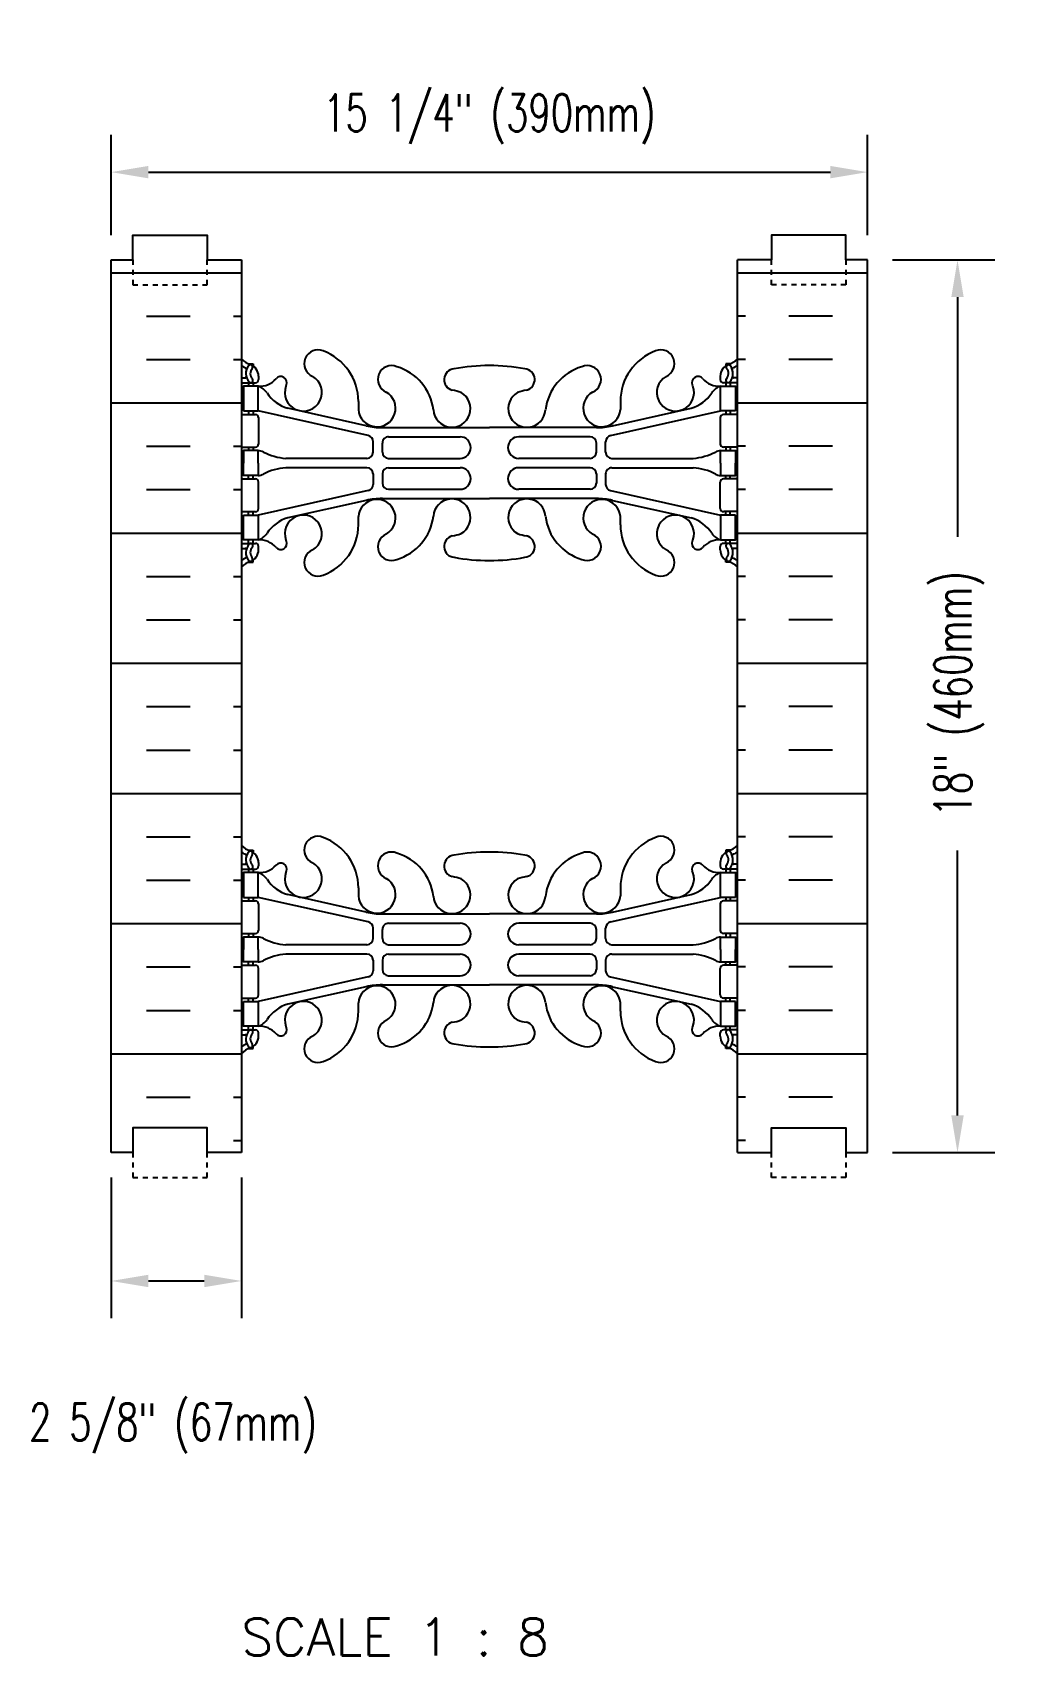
# Model space of a CAD drawing. Header units: inches. Extents: x 271 to 398, y 114 to 215.
# Drawn here: x 270.61 to 290.41, y 133 to 165.73 of the extents above.
import ezdxf

# ---------------------------------------------------------------- set-up
doc = ezdxf.new("R2010")
doc.units = ezdxf.units.IN
doc.header["$MEASUREMENT"] = 0
doc.linetypes.add('DASHED2', pattern=[0.375, 0.25, -0.125])
for name, color, linetype in [('HATCH', 12, 'Continuous'), ('line25', 2, 'Continuous'), ('LINE50', 5, 'Continuous'), ('LINE9', 9, 'Continuous'), ('TEXT', 4, 'Continuous'), ('Web_Edge', 9, 'Continuous')]:
    doc.layers.add(name, color=color, linetype=linetype)
doc.styles.add('DIM', font='romans.shx', dxfattribs={"width": 0.7})
doc.styles.add('ROMANS', font='romans.shx', dxfattribs={"height": 0.75})
doc.dimstyles.new('ext_8', dxfattribs={"dimscale": 8, "dimtxt": 0.09375, "dimasz": 0.09375, "dimexe": 0.09375, "dimexo": 0.0625, "dimgap": 0.0625, "dimtad": 1, "dimdec": 1, "dimzin": 3, "dimdsep": 46, "dimlunit": 4, "dimtxsty": 'DIM', "dimcen": 0.09, "dimdle": 0.09375, "dimclrt": 4, "dimadec": 0, "dimazin": 0, "dimtfac": 1, "dimtdec": 1, "dimtmove": 2, "dimatfit": 3, "dimfxl": 0, "dimfrac": 2, "dimtolj": 1, "dimtzin": 0, "dimarcsym": 0})

# ---------------------------------------------------------------- blocks, each defined once
blk = doc.blocks.new('*D20')
at = {"layer": 'Defpoints', "color": 0}
for p in [(287.447, 161.142), (287.447, 143.142), (289.259, 143.142)]:
    blk.add_point(p, dxfattribs=at)
at = {"layer": 'TEXT', "color": 0, "lineweight": -2}
for p, q in [((287.947, 161.142), (290.009, 161.142)), ((289.259, 160.392), (289.259, 155.555)), ((289.259, 143.892), (289.259, 149.23)), ((287.947, 143.142), (290.009, 143.142))]:
    blk.add_line(p, q, dxfattribs=at)
at = {"layer": 'TEXT', "color": 0}
for points in [[(289.134, 160.392), (289.384, 160.392), (289.259, 161.142)], [(289.134, 143.892), (289.384, 143.892), (289.259, 143.142)]]:
    blk.add_solid(points, dxfattribs=at)
at = {"layer": 'TEXT', "color": 4, "insert": (289.29, 152.392), "char_height": 0.75, "attachment_point": 5, "rotation": 90, "style": 'DIM'}
blk.add_mtext('\\A1;18" (460mm)', dxfattribs=at)
blk = doc.blocks.new('*D21')
at = {"layer": 'Defpoints', "color": 0}
for p in [(272.197, 143.142), (274.822, 143.142), (274.822, 140.553)]:
    blk.add_point(p, dxfattribs=at)
at = {"layer": 'TEXT', "color": 0, "lineweight": -2}
for p, q in [((272.197, 142.642), (272.197, 139.803)), ((274.822, 142.642), (274.822, 139.803)), ((272.947, 140.553), (274.072, 140.553))]:
    blk.add_line(p, q, dxfattribs=at)
at = {"layer": 'TEXT', "color": 0}
for points in [[(272.947, 140.678), (272.947, 140.428), (272.197, 140.553)], [(274.072, 140.678), (274.072, 140.428), (274.822, 140.553)]]:
    blk.add_solid(points, dxfattribs=at)
at = {"layer": 'TEXT', "color": 4, "insert": (273.445, 137.583), "char_height": 0.75, "attachment_point": 5, "style": 'DIM'}
blk.add_mtext('\\A1;2 5/8" (67mm)', dxfattribs=at)
blk = doc.blocks.new('*D22')
at = {"layer": 'Defpoints', "color": 0}
for p in [(287.447, 162.912), (272.197, 161.142), (287.447, 161.142)]:
    blk.add_point(p, dxfattribs=at)
at = {"layer": 'TEXT', "color": 0, "lineweight": -2}
for p, q in [((272.197, 161.642), (272.197, 163.662)), ((287.447, 161.642), (287.447, 163.662)), ((272.947, 162.912), (286.697, 162.912))]:
    blk.add_line(p, q, dxfattribs=at)
at = {"layer": 'TEXT', "color": 0}
for points in [[(272.947, 163.037), (272.947, 162.787), (272.197, 162.912)], [(286.697, 163.037), (286.697, 162.787), (287.447, 162.912)]]:
    blk.add_solid(points, dxfattribs=at)
at = {"layer": 'TEXT', "color": 4, "insert": (279.822, 163.984), "char_height": 0.75, "attachment_point": 5, "style": 'DIM'}
blk.add_mtext('\\A1;15 1/4" (390mm)', dxfattribs=at)
blk = doc.blocks.new('10 web')
at = {"layer": 'Web_Edge'}
for p, q in [((-4.854, 6.903), (-4.764, 6.903)), ((-4.764, 6.903), (-4.764, 6.861)), ((4.854, 6.903), (4.764, 6.903)), ((4.764, 6.903), (4.764, 6.861)), ((-5, 6.624), (-4.922, 6.624)), ((-4.654, 6.654), (-4.654, 6.586)), ((4.654, 6.654), (4.654, 6.586)), ((5, 6.624), (4.922, 6.624)), ((-5, 6.524), (-4.717, 6.524)), ((-4.854, 6.524), (-4.854, 6.454)), ((-4.764, 6.524), (-4.764, 6.454)), ((-4.102, 6.458), (-4.09, 6.479)), ((4.102, 6.458), (4.09, 6.479)), ((5, 6.524), (4.716, 6.524)), ((4.764, 6.524), (4.764, 6.454)), ((4.854, 6.524), (4.854, 6.454)), ((-4.854, 5.954), (-4.854, 5.884)), ((-4.764, 5.954), (-4.764, 5.884)), ((-2.441, 5.457), (-4.659, 5.954)), ((-2.485, 5.655), (-4.066, 6.008)), ((-2.64, 6.147), (-2.641, 5.983)), ((2.441, 5.457), (4.659, 5.954)), ((2.485, 5.655), (4.066, 6.008)), ((2.64, 6.147), (2.641, 5.983)), ((4.764, 5.954), (4.764, 5.884)), ((4.854, 5.954), (4.854, 5.884)), ((-5, 5.884), (-4.717, 5.884)), ((-4.654, 5.821), (-4.654, 5.286)), ((-2.158, 5.619), (0, 5.619)), ((2.158, 5.619), (0, 5.619)), ((4.654, 5.821), (4.654, 5.286)), ((5, 5.884), (4.716, 5.884)), ((-2.344, 5.123), (-2.344, 5.335)), ((-2.156, 5.124), (-2.156, 5.308)), ((-2.031, 5.433), (-0.592, 5.433)), ((2.031, 5.433), (0.592, 5.433)), ((2.156, 5.124), (2.156, 5.308)), ((2.344, 5.123), (2.344, 5.335)), ((-5, 5.224), (-4.717, 5.224)), ((-4.854, 5.224), (-4.854, 5.154)), ((-4.764, 5.224), (-4.764, 5.154)), ((-2.469, 4.998), (-4.106, 4.998)), ((-2.031, 4.999), (-0.592, 4.999)), ((2.031, 4.999), (0.592, 4.999)), ((2.469, 4.998), (4.106, 4.998)), ((5, 5.224), (4.716, 5.224)), ((4.764, 5.224), (4.764, 5.154)), ((4.854, 5.224), (4.854, 5.154)), ((-5, 4.584), (-4.717, 4.584)), ((-4.854, 4.584), (-4.854, 4.654)), ((-4.764, 4.584), (-4.764, 4.654)), ((-2.469, 4.81), (-4.106, 4.81)), ((-2.344, 4.685), (-2.344, 4.472)), ((-2.156, 4.684), (-2.156, 4.5)), ((-2.031, 4.809), (-0.592, 4.809)), ((2.031, 4.809), (0.592, 4.809)), ((2.156, 4.684), (2.156, 4.5)), ((2.344, 4.685), (2.344, 4.472)), ((2.469, 4.81), (4.106, 4.81)), ((5, 4.584), (4.716, 4.584)), ((4.764, 4.584), (4.764, 4.654)), ((4.854, 4.584), (4.854, 4.654)), ((-2.441, 4.35), (-4.659, 3.854)), ((-4.654, 3.986), (-4.654, 4.521)), ((-2.031, 4.375), (-0.592, 4.375)), ((2.031, 4.375), (0.592, 4.375)), ((2.441, 4.35), (4.659, 3.854)), ((4.654, 3.986), (4.654, 4.521)), ((-2.485, 4.152), (-4.066, 3.799)), ((-2.158, 4.188), (0, 4.188)), ((2.158, 4.188), (0, 4.188)), ((2.485, 4.152), (4.066, 3.799)), ((-5, 3.924), (-4.717, 3.924)), ((-4.854, 3.854), (-4.854, 3.924)), ((-4.764, 3.854), (-4.764, 3.924)), ((-2.64, 3.66), (-2.641, 3.825)), ((2.64, 3.66), (2.641, 3.825)), ((5, 3.924), (4.716, 3.924)), ((4.764, 3.854), (4.764, 3.924)), ((4.854, 3.854), (4.854, 3.924)), ((-5, 3.284), (-4.717, 3.284)), ((-4.854, 3.284), (-4.854, 3.354)), ((-4.764, 3.284), (-4.764, 3.354)), ((-4.102, 3.35), (-4.09, 3.328)), ((4.102, 3.35), (4.09, 3.328)), ((5, 3.284), (4.716, 3.284)), ((4.764, 3.284), (4.764, 3.354)), ((4.854, 3.284), (4.854, 3.354)), ((-5, 3.184), (-4.922, 3.184)), ((-4.764, 2.905), (-4.764, 2.947)), ((-4.654, 3.154), (-4.654, 3.221)), ((4.654, 3.154), (4.654, 3.221)), ((4.764, 2.905), (4.764, 2.947)), ((5, 3.184), (4.922, 3.184)), ((-4.854, 2.905), (-4.764, 2.905)), ((4.854, 2.905), (4.764, 2.905)), ((-4.854, -2.905), (-4.764, -2.905)), ((-4.764, -2.905), (-4.764, -2.947)), ((4.854, -2.905), (4.764, -2.905)), ((4.764, -2.905), (4.764, -2.947)), ((-5, -3.184), (-4.922, -3.184)), ((-4.654, -3.154), (-4.654, -3.221)), ((4.654, -3.154), (4.654, -3.221)), ((5, -3.184), (4.922, -3.184)), ((-5, -3.284), (-4.717, -3.284)), ((-4.854, -3.284), (-4.854, -3.354)), ((-4.764, -3.284), (-4.764, -3.354)), ((-4.102, -3.35), (-4.09, -3.328)), ((4.102, -3.35), (4.09, -3.328)), ((5, -3.284), (4.716, -3.284)), ((4.764, -3.284), (4.764, -3.354)), ((4.854, -3.284), (4.854, -3.354)), ((-5, -3.924), (-4.717, -3.924)), ((-4.854, -3.854), (-4.854, -3.924)), ((-4.764, -3.854), (-4.764, -3.924)), ((-2.441, -4.35), (-4.659, -3.854)), ((-2.485, -4.152), (-4.066, -3.799)), ((-2.64, -3.66), (-2.641, -3.825)), ((2.441, -4.35), (4.659, -3.854)), ((2.485, -4.152), (4.066, -3.799)), ((2.64, -3.66), (2.641, -3.825)), ((5, -3.924), (4.716, -3.924)), ((4.764, -3.854), (4.764, -3.924)), ((4.854, -3.854), (4.854, -3.924)), ((-4.654, -3.986), (-4.654, -4.521)), ((-2.158, -4.188), (0, -4.188)), ((2.158, -4.188), (0, -4.188)), ((4.654, -3.986), (4.654, -4.521)), ((-2.344, -4.685), (-2.344, -4.472)), ((-2.156, -4.684), (-2.156, -4.5)), ((-2.031, -4.375), (-0.592, -4.375)), ((2.031, -4.375), (0.592, -4.375)), ((2.156, -4.684), (2.156, -4.5)), ((2.344, -4.685), (2.344, -4.472)), ((-5, -4.584), (-4.717, -4.584)), ((-4.854, -4.584), (-4.854, -4.654)), ((-4.764, -4.584), (-4.764, -4.654)), ((-2.469, -4.81), (-4.106, -4.81)), ((-2.031, -4.809), (-0.592, -4.809)), ((2.031, -4.809), (0.592, -4.809)), ((2.469, -4.81), (4.106, -4.81)), ((5, -4.584), (4.716, -4.584)), ((4.764, -4.584), (4.764, -4.654)), ((4.854, -4.584), (4.854, -4.654)), ((-5, -5.224), (-4.717, -5.224)), ((-4.854, -5.224), (-4.854, -5.154)), ((-4.764, -5.224), (-4.764, -5.154)), ((-2.469, -4.998), (-4.106, -4.998)), ((-2.344, -5.123), (-2.344, -5.335)), ((-2.156, -5.124), (-2.156, -5.308)), ((-2.031, -4.999), (-0.592, -4.999)), ((2.031, -4.999), (0.592, -4.999)), ((2.156, -5.124), (2.156, -5.308)), ((2.344, -5.123), (2.344, -5.335)), ((2.469, -4.998), (4.106, -4.998)), ((5, -5.224), (4.716, -5.224)), ((4.764, -5.224), (4.764, -5.154)), ((4.854, -5.224), (4.854, -5.154)), ((-2.441, -5.457), (-4.659, -5.954)), ((-4.654, -5.821), (-4.654, -5.286)), ((-2.031, -5.433), (-0.592, -5.433)), ((2.031, -5.433), (0.592, -5.433)), ((2.441, -5.457), (4.659, -5.954)), ((4.654, -5.821), (4.654, -5.286)), ((-5, -5.884), (-4.717, -5.884)), ((-4.854, -5.954), (-4.854, -5.884)), ((-4.764, -5.954), (-4.764, -5.884)), ((-2.485, -5.655), (-4.066, -6.008)), ((-2.158, -5.619), (0, -5.619)), ((2.158, -5.619), (0, -5.619)), ((2.485, -5.655), (4.066, -6.008)), ((5, -5.884), (4.716, -5.884)), ((4.764, -5.954), (4.764, -5.884)), ((4.854, -5.954), (4.854, -5.884)), ((-2.64, -6.147), (-2.641, -5.983)), ((2.64, -6.147), (2.641, -5.983)), ((-5, -6.524), (-4.717, -6.524)), ((-4.854, -6.524), (-4.854, -6.454)), ((-4.764, -6.524), (-4.764, -6.454)), ((-4.102, -6.458), (-4.09, -6.479)), ((4.102, -6.458), (4.09, -6.479)), ((5, -6.524), (4.716, -6.524)), ((4.764, -6.524), (4.764, -6.454)), ((4.854, -6.524), (4.854, -6.454)), ((-5, -6.624), (-4.922, -6.624)), ((-4.764, -6.903), (-4.764, -6.861)), ((-4.654, -6.654), (-4.654, -6.586)), ((4.654, -6.654), (4.654, -6.586)), ((4.764, -6.903), (4.764, -6.861)), ((5, -6.624), (4.922, -6.624)), ((-4.854, -6.903), (-4.764, -6.903)), ((4.854, -6.903), (4.764, -6.903))]:
    blk.add_line(p, q, dxfattribs=at)
for points in [[(-4.959, 5.954), (-4.659, 5.954), (-4.659, 6.454), (-4.959, 6.454)], [(4.959, 5.954), (4.659, 5.954), (4.659, 6.454), (4.959, 6.454)], [(-4.959, 3.854), (-4.659, 3.854), (-4.659, 3.354), (-4.959, 3.354)], [(4.959, 3.854), (4.659, 3.854), (4.659, 3.354), (4.959, 3.354)], [(-4.959, -3.854), (-4.659, -3.854), (-4.659, -3.354), (-4.959, -3.354)], [(4.959, -3.854), (4.659, -3.854), (4.659, -3.354), (4.959, -3.354)], [(-4.959, -5.954), (-4.659, -5.954), (-4.659, -6.454), (-4.959, -6.454)], [(4.959, -5.954), (4.659, -5.954), (4.659, -6.454), (4.959, -6.454)]]:
    blk.add_lwpolyline(points, close=True, dxfattribs=at)
for points in [[(-4.659, 4.904), (-4.659, 5.154), (-4.959, 5.154), (-4.959, 4.904)], [(4.659, 4.904), (4.659, 5.154), (4.959, 5.154), (4.959, 4.904)], [(-4.659, 4.904), (-4.659, 4.654), (-4.959, 4.654), (-4.959, 4.904)], [(4.659, 4.904), (4.659, 4.654), (4.959, 4.654), (4.959, 4.904)], [(-4.659, -4.904), (-4.659, -4.654), (-4.959, -4.654), (-4.959, -4.904)], [(-4.659, -4.904), (-4.659, -5.154), (-4.959, -5.154), (-4.959, -4.904)], [(4.659, -4.904), (4.659, -4.654), (4.959, -4.654), (4.959, -4.904)], [(4.659, -4.904), (4.659, -5.154), (4.959, -5.154), (4.959, -4.904)]]:
    blk.add_lwpolyline(points, dxfattribs=at)
for centre, radius, start, end in [((-4.654, 7.361), 0.5, 226.2122, 250.5288), ((-4.818, 6.839), 0.045, 321.448, 139.1879), ((-4.904, 6.654), 0.25, 0, 70.5288), ((-3.456, 6.908), 0.277, 67.32, 247.32), ((-3.732, 6.141), 1.092, 0.3332, 69.4825), ((3.732, 6.141), 1.092, 110.5175, 179.6668), ((3.456, 6.908), 0.277, 292.68, 112.68), ((4.904, 6.654), 0.25, 109.4712, 180), ((4.818, 6.839), 0.045, 40.8121, 218.552), ((4.654, 7.361), 0.5, 289.4712, 313.7891), ((-4.654, 7.361), 0.6, 234.7832, 245.0748), ((-4.922, 6.643), 0.0196, 269.4032, 15.4901), ((-4.66, 6.708), 0.25, 140.1145, 222.4609), ((-4.916, 6.798), 0.021, 343.464, 63.9957), ((-4.812, 6.57), 0.045, 222.4609, 42.4609), ((-4.66, 6.708), 0.16, 140.0001, 222.4609), ((-4.717, 6.586), 0.0625, 270, 0), ((-4.634, 6.894), 0.441, 266.7976, 318.9873), ((-4.207, 6.523), 0.125, 339.6243, 138.9873), ((-3.75, 6.327), 0.375, 159.6243, 60.0685), ((-1.973, 6.591), 0.277, 67.32, 247.32), ((-2.157, 5.854), 1.034, 6.6669, 73.6635), ((-0.694, 6.586), 0.22, 95.1835, 255.7396), ((-0.017, 3.092), 3.777, 89.7394, 100.6275), ((0.017, 3.092), 3.777, 79.3725, 90.2606), ((0.694, 6.586), 0.22, 284.2604, 84.8165), ((2.157, 5.854), 1.034, 106.3365, 173.3331), ((1.973, 6.591), 0.277, 292.68, 112.68), ((3.75, 6.327), 0.375, 119.9315, 20.3757), ((4.207, 6.523), 0.125, 41.0127, 200.3757), ((4.634, 6.894), 0.441, 221.0127, 273.2024), ((4.716, 6.586), 0.0625, 180, 270), ((4.812, 6.57), 0.045, 137.5391, 317.5391), ((4.66, 6.708), 0.16, 317.5391, 39.9999), ((4.66, 6.708), 0.25, 317.5391, 39.8855), ((4.916, 6.798), 0.021, 116.0043, 196.536), ((4.922, 6.643), 0.0196, 164.5099, 270.5968), ((4.654, 7.361), 0.6, 294.9252, 305.2168), ((-4.781, 6.111), 0.364, 34.9775, 70.3387), ((-3.858, 6.722), 0.743, 212.7919, 253.8107), ((-2.267, 6.01), 0.375, 184.2448, 60.0685), ((-0.756, 6.002), 0.375, 184.2448, 60.0685), ((-0.863, 5.546), 0.834, 69.3729, 82.1063), ((0.756, 6.002), 0.375, 119.9315, 355.7552), ((0.863, 5.546), 0.834, 97.8937, 110.6271), ((2.267, 6.01), 0.375, 119.9315, 355.7552), ((3.858, 6.722), 0.743, 286.1893, 327.2081), ((4.781, 6.111), 0.364, 109.6613, 145.0225), ((-4.717, 5.821), 0.0625, 0, 90), ((-2.158, 7.119), 1.5, 257.4135, 270), ((2.158, 7.119), 1.5, 270, 282.5865), ((4.716, 5.821), 0.0625, 90, 180), ((-4.717, 5.286), 0.0625, 270, 0), ((-2.469, 5.335), 0.125, 0, 77.3767), ((-2.031, 5.308), 0.125, 90, 180), ((-0.592, 5.216), 0.217, 270, 90), ((0.592, 5.216), 0.217, 90, 270), ((2.031, 5.308), 0.125, 0, 90), ((2.469, 5.335), 0.125, 102.6233, 180), ((4.716, 5.286), 0.0625, 180, 270), ((-4.663, 4.935), 0.219, 60.4937, 88.92), ((-4.018, 6.165), 1.17, 242.6365, 265.6505), ((-2.469, 5.123), 0.125, 270, 0), ((-2.031, 5.124), 0.125, 180, 270), ((2.031, 5.124), 0.125, 270, 360), ((2.469, 5.123), 0.125, 180, 270), ((4.018, 6.165), 1.17, 274.3495, 297.3635), ((4.663, 4.935), 0.219, 91.08, 119.5063), ((-4.717, 4.521), 0.0625, 0, 90), ((-4.663, 4.873), 0.219, 271.08, 299.5063), ((-4.018, 3.643), 1.17, 94.3495, 117.3635), ((-2.469, 4.685), 0.125, 0, 90), ((-2.031, 4.684), 0.125, 90, 180), ((-0.592, 4.592), 0.217, 270, 90), ((0.592, 4.592), 0.217, 90, 270), ((2.031, 4.684), 0.125, 0, 90), ((2.469, 4.685), 0.125, 90, 180), ((4.018, 3.643), 1.17, 62.6365, 85.6505), ((4.663, 4.873), 0.219, 240.4937, 268.92), ((4.716, 4.521), 0.0625, 90, 180), ((-2.469, 4.472), 0.125, 282.6233, 0), ((-2.031, 4.5), 0.125, 180, 270), ((2.031, 4.5), 0.125, 270, 0), ((2.469, 4.472), 0.125, 180, 257.3767), ((-4.717, 3.986), 0.0625, 270, 0), ((-2.267, 3.797), 0.375, 299.9315, 175.7552), ((-2.158, 2.688), 1.5, 90, 102.5865), ((-0.756, 3.806), 0.375, 299.9315, 175.7552), ((0.756, 3.806), 0.375, 4.2448, 240.0685), ((2.267, 3.797), 0.375, 4.2448, 240.0685), ((2.158, 2.688), 1.5, 77.4135, 90), ((4.716, 3.986), 0.0625, 180, 270), ((-3.858, 3.085), 0.743, 106.1893, 147.2081), ((-3.75, 3.48), 0.375, 299.9315, 200.3757), ((-3.732, 3.667), 1.092, 290.5175, 359.6668), ((-2.157, 3.954), 1.034, 286.3365, 353.3331), ((2.157, 3.954), 1.034, 186.6669, 253.6635), ((3.732, 3.667), 1.092, 180.3332, 249.4825), ((3.75, 3.48), 0.375, 339.6243, 240.0685), ((3.858, 3.085), 0.743, 32.7919, 73.8107), ((-4.812, 3.238), 0.045, 317.5391, 137.5391), ((-4.717, 3.221), 0.0625, 360, 90), ((-4.781, 3.696), 0.364, 289.6613, 325.0225), ((-4.634, 2.913), 0.441, 41.0127, 93.2024), ((-4.207, 3.285), 0.125, 221.0127, 20.3757), ((-1.973, 3.217), 0.277, 112.68, 292.68), ((-0.694, 3.222), 0.22, 104.2604, 264.8165), ((-0.863, 4.262), 0.834, 277.8937, 290.6271), ((0.863, 4.262), 0.834, 249.3729, 262.1063), ((0.694, 3.222), 0.22, 275.1835, 75.7396), ((1.973, 3.217), 0.277, 247.32, 67.32), ((4.207, 3.285), 0.125, 159.6243, 318.9873), ((4.634, 2.913), 0.441, 86.7976, 138.9873), ((4.781, 3.696), 0.364, 214.9775, 250.3387), ((4.716, 3.221), 0.0625, 90, 180), ((4.812, 3.238), 0.045, 42.4609, 222.4609), ((-4.654, 2.447), 0.6, 114.9252, 125.2158), ((-4.922, 3.164), 0.0196, 344.5099, 90.5968), ((-4.66, 3.099), 0.25, 137.5391, 219.8855), ((-4.916, 3.01), 0.021, 296.0043, 16.536), ((-4.818, 2.968), 0.045, 220.8121, 38.552), ((-4.904, 3.154), 0.25, 289.4712, 360), ((-4.66, 3.099), 0.16, 137.5391, 219.9999), ((-3.456, 2.9), 0.277, 112.68, 292.68), ((-0.017, 6.716), 3.777, 259.3725, 270.2606), ((0.017, 6.716), 3.777, 269.7394, 280.6275), ((3.456, 2.9), 0.277, 247.32, 67.32), ((4.904, 3.154), 0.25, 180, 250.5288), ((4.818, 2.968), 0.045, 141.448, 319.1879), ((4.66, 3.099), 0.16, 320.0001, 42.4609), ((4.66, 3.099), 0.25, 320.1145, 42.4609), ((4.916, 3.01), 0.021, 163.464, 243.9957), ((4.922, 3.164), 0.0196, 89.4032, 195.4901), ((4.654, 2.447), 0.6, 54.7832, 65.0748), ((-4.654, 2.447), 0.5, 109.4712, 133.7878), ((4.654, 2.447), 0.5, 46.2109, 70.5288), ((-4.654, -2.447), 0.5, 226.2122, 250.5288), ((-4.654, -2.447), 0.6, 234.7842, 245.0748), ((-4.66, -3.099), 0.25, 140.1145, 222.4609), ((-4.818, -2.968), 0.045, 321.448, 139.1879), ((-4.904, -3.154), 0.25, 0, 70.5288), ((-3.456, -2.9), 0.277, 67.32, 247.32), ((-3.732, -3.667), 1.092, 0.3332, 69.4825), ((-1.973, -3.217), 0.277, 67.32, 247.32), ((-0.017, -6.716), 3.777, 89.7394, 100.6275), ((0.017, -6.716), 3.777, 79.3725, 90.2606), ((1.973, -3.217), 0.277, 292.68, 112.68), ((3.732, -3.667), 1.092, 110.5175, 179.6668), ((3.456, -2.9), 0.277, 292.68, 112.68), ((4.904, -3.154), 0.25, 109.4712, 180), ((4.818, -2.968), 0.045, 40.8121, 218.552), ((4.654, -2.447), 0.5, 289.4712, 313.7891), ((4.66, -3.099), 0.25, 317.5391, 39.8855), ((4.654, -2.447), 0.6, 294.9252, 305.2168), ((-4.922, -3.164), 0.0196, 269.4032, 15.4901), ((-4.916, -3.01), 0.021, 343.464, 63.9957), ((-4.812, -3.238), 0.045, 222.4609, 42.4609), ((-4.66, -3.099), 0.16, 140.0001, 222.4609), ((-4.717, -3.221), 0.0625, 270, 0), ((-4.634, -2.913), 0.441, 266.7976, 318.9873), ((-4.207, -3.285), 0.125, 339.6243, 138.9873), ((-3.75, -3.48), 0.375, 159.6243, 60.0685), ((-2.157, -3.954), 1.034, 6.6669, 73.6635), ((-0.694, -3.222), 0.22, 95.1835, 255.7396), ((0.694, -3.222), 0.22, 284.2604, 84.8165), ((2.157, -3.954), 1.034, 106.3365, 173.3331), ((3.75, -3.48), 0.375, 119.9315, 20.3757), ((4.207, -3.285), 0.125, 41.0127, 200.3757), ((4.634, -2.913), 0.441, 221.0127, 273.2024), ((4.716, -3.221), 0.0625, 180, 270), ((4.812, -3.238), 0.045, 137.5391, 317.5391), ((4.66, -3.099), 0.16, 317.5391, 39.9999), ((4.916, -3.01), 0.021, 116.0043, 196.536), ((4.922, -3.164), 0.0196, 164.5099, 270.5968), ((-4.781, -3.696), 0.364, 34.9775, 70.3387), ((-3.858, -3.085), 0.743, 212.7919, 253.8107), ((-2.267, -3.797), 0.375, 184.2448, 60.0685), ((-0.756, -3.806), 0.375, 184.2448, 60.0685), ((-0.863, -4.262), 0.834, 69.3729, 82.1063), ((0.756, -3.806), 0.375, 119.9315, 355.7552), ((0.863, -4.262), 0.834, 97.8937, 110.6271), ((2.267, -3.797), 0.375, 119.9315, 355.7552), ((3.858, -3.085), 0.743, 286.1893, 327.2081), ((4.781, -3.696), 0.364, 109.6613, 145.0225), ((-4.717, -3.986), 0.0625, 0, 90), ((4.716, -3.986), 0.0625, 90, 180), ((-2.158, -2.688), 1.5, 257.4135, 270), ((2.158, -2.688), 1.5, 270, 282.5865), ((-4.717, -4.521), 0.0625, 270, 0), ((-2.469, -4.472), 0.125, 0, 77.3767), ((-2.031, -4.5), 0.125, 90, 180), ((-0.592, -4.592), 0.217, 270, 90), ((0.592, -4.592), 0.217, 90, 270), ((2.031, -4.5), 0.125, 0, 90), ((2.469, -4.472), 0.125, 102.6233, 180), ((4.716, -4.521), 0.0625, 180, 270), ((-4.663, -4.873), 0.219, 60.4937, 88.92), ((-4.018, -3.643), 1.17, 242.6365, 265.6505), ((-2.469, -4.685), 0.125, 270, 0), ((-2.031, -4.684), 0.125, 180, 270), ((2.031, -4.684), 0.125, 270, 360), ((2.469, -4.685), 0.125, 180, 270), ((4.018, -3.643), 1.17, 274.3495, 297.3635), ((4.663, -4.873), 0.219, 91.08, 119.5063), ((-4.717, -5.286), 0.0625, 0, 90), ((-4.663, -4.935), 0.219, 271.08, 299.5063), ((-4.018, -6.165), 1.17, 94.3495, 117.3635), ((-2.469, -5.123), 0.125, 0, 90), ((-2.031, -5.124), 0.125, 90, 180), ((-0.592, -5.216), 0.217, 270, 90), ((0.592, -5.216), 0.217, 90, 270), ((2.031, -5.124), 0.125, 0, 90), ((2.469, -5.123), 0.125, 90, 180), ((4.018, -6.165), 1.17, 62.6365, 85.6505), ((4.663, -4.935), 0.219, 240.4937, 268.92), ((4.716, -5.286), 0.0625, 90, 180), ((-2.469, -5.335), 0.125, 282.6233, 0), ((-2.031, -5.308), 0.125, 180, 270), ((2.031, -5.308), 0.125, 270, 0), ((2.469, -5.335), 0.125, 180, 257.3767), ((-4.717, -5.821), 0.0625, 270, 0), ((-2.267, -6.01), 0.375, 299.9315, 175.7552), ((-2.158, -7.119), 1.5, 90, 102.5865), ((-0.756, -6.002), 0.375, 299.9315, 175.7552), ((0.756, -6.002), 0.375, 4.2448, 240.0685), ((2.267, -6.01), 0.375, 4.2448, 240.0685), ((2.158, -7.119), 1.5, 77.4135, 90), ((4.716, -5.821), 0.0625, 180, 270), ((-3.858, -6.722), 0.743, 106.1893, 147.2081), ((-3.75, -6.327), 0.375, 299.9315, 200.3757), ((-3.732, -6.141), 1.092, 290.5175, 359.6668), ((-2.157, -5.854), 1.034, 286.3365, 353.3331), ((2.157, -5.854), 1.034, 186.6669, 253.6635), ((3.732, -6.141), 1.092, 180.3332, 249.4825), ((3.75, -6.327), 0.375, 339.6243, 240.0685), ((3.858, -6.722), 0.743, 32.7919, 73.8107), ((-4.66, -6.708), 0.25, 137.5391, 219.8855), ((-4.812, -6.57), 0.045, 317.5391, 137.5391), ((-4.717, -6.586), 0.0625, 360, 90), ((-4.781, -6.111), 0.364, 289.6613, 325.0225), ((-4.634, -6.894), 0.441, 41.0127, 93.2024), ((-4.207, -6.523), 0.125, 221.0127, 20.3757), ((-1.973, -6.591), 0.277, 112.68, 292.68), ((-0.694, -6.586), 0.22, 104.2604, 264.8165), ((-0.863, -5.546), 0.834, 277.8937, 290.6271), ((0.863, -5.546), 0.834, 249.3729, 262.1063), ((0.694, -6.586), 0.22, 275.1835, 75.7396), ((1.973, -6.591), 0.277, 247.32, 67.32), ((4.207, -6.523), 0.125, 159.6243, 318.9873), ((4.634, -6.894), 0.441, 86.7976, 138.9873), ((4.781, -6.111), 0.364, 214.9775, 250.3387), ((4.716, -6.586), 0.0625, 90, 180), ((4.812, -6.57), 0.045, 42.4609, 222.4609), ((4.66, -6.708), 0.25, 320.1145, 42.4609), ((-4.654, -7.361), 0.6, 114.9252, 125.2168), ((-4.922, -6.643), 0.0196, 344.5099, 90.5968), ((-4.916, -6.798), 0.021, 296.0043, 16.536), ((-4.818, -6.839), 0.045, 220.8121, 38.552), ((-4.904, -6.654), 0.25, 289.4712, 360), ((-4.66, -6.708), 0.16, 137.5391, 219.9999), ((-3.456, -6.908), 0.277, 112.68, 292.68), ((-0.017, -3.092), 3.777, 259.3725, 270.2606), ((0.017, -3.092), 3.777, 269.7394, 280.6275), ((3.456, -6.908), 0.277, 247.32, 67.32), ((4.904, -6.654), 0.25, 180, 250.5288), ((4.818, -6.839), 0.045, 141.448, 319.1879), ((4.66, -6.708), 0.16, 320.0001, 42.4609), ((4.916, -6.798), 0.021, 163.464, 243.9957), ((4.922, -6.643), 0.0196, 89.4032, 195.4901), ((4.654, -7.361), 0.6, 54.7832, 65.0748), ((-4.654, -7.361), 0.5, 109.4712, 133.7878), ((4.654, -7.361), 0.5, 46.2109, 70.5288)]:
    blk.add_arc(centre, radius, start, end, dxfattribs=at)
for points in [[(-2.156, 5.129), (-2.156, 5.303)], [(2.156, 5.129), (2.156, 5.303)], [(-2.156, 4.679), (-2.156, 4.505)], [(2.156, 4.679), (2.156, 4.505)], [(-2.156, -4.679), (-2.156, -4.505)], [(2.156, -4.679), (2.156, -4.505)], [(-2.156, -5.129), (-2.156, -5.303)], [(2.156, -5.129), (2.156, -5.303)]]:
    blk.add_open_spline(points, degree=1, dxfattribs=at)

msp = doc.modelspace()

# ---------------------------------------------------------------- hatches: boundary and pattern name
at = {"layer": 'HATCH'}
h = msp.add_hatch(dxfattribs=at)
h.set_pattern_fill('INSUL', color=256, scale=7, style=0)
h.set_pattern_definition([(0, (-2651.3393, -253.8672), (0, 2.625), []), (0, (-2651.3393, -252.9922), (0, 2.625), [0.875, -0.875]), (0, (-2651.3393, -252.1172), (0, 2.625), [0.875, -0.875])])
h.paths.add_polyline_path([(272.197, 143.142), (272.635, 143.142), (272.635, 143.642), (274.135, 143.642), (274.135, 143.142), (274.822, 143.142), (274.822, 161.142), (274.135, 161.142), (274.135, 161.642), (272.635, 161.642), (272.635, 161.142), (272.197, 161.142)])
h = msp.add_hatch(dxfattribs=at)
h.set_pattern_fill('INSUL', color=256, scale=7, style=0)
h.set_pattern_definition([(180, (3210.984, -253.8672), (0, 2.625), []), (180, (3210.984, -252.9922), (0, 2.625), [0.875, -0.875]), (180, (3210.984, -252.1172), (0, 2.625), [0.875, -0.875])])
h.paths.add_polyline_path([(287.447, 143.142), (287.01, 143.142), (287.01, 143.642), (285.51, 143.642), (285.51, 143.142), (284.822, 143.142), (284.822, 161.142), (285.51, 161.142), (285.51, 161.642), (287.01, 161.642), (287.01, 161.142), (287.447, 161.142)])

# ---------------------------------------------------------------- linework, layer by layer
at = {"layer": 'line25'}
for p, q in [((274.822, 161.142), (274.822, 143.142)), ((284.822, 143.142), (284.822, 161.142))]:
    msp.add_line(p, q, dxfattribs=at)
at = {"layer": 'LINE50'}
for p, q in [((272.197, 143.142), (272.197, 161.142)), ((287.447, 143.142), (287.447, 161.142))]:
    msp.add_line(p, q, dxfattribs=at)
for points in [[(272.197, 161.142), (272.635, 161.142), (272.635, 161.642), (274.135, 161.642), (274.135, 161.142), (274.822, 161.142)], [(287.447, 161.142), (287.01, 161.142), (287.01, 161.642), (285.51, 161.642), (285.51, 161.142), (284.822, 161.142)], [(274.822, 143.142), (274.135, 143.142), (274.135, 143.642), (272.635, 143.642), (272.635, 143.142), (272.197, 143.142)], [(284.822, 143.142), (285.51, 143.142), (285.51, 143.642), (287.01, 143.642), (287.01, 143.142), (287.447, 143.142)]]:
    msp.add_lwpolyline(points, dxfattribs=at)
at = {"layer": 'LINE9', "linetype": 'DASHED2', "ltscale": 0.15}
for points in [[(272.635, 161.142), (272.635, 161.142), (272.635, 160.642), (274.135, 160.642), (274.135, 161.142), (274.135, 161.142)], [(287.01, 161.142), (287.01, 161.142), (287.01, 160.642), (285.51, 160.642), (285.51, 161.142), (285.51, 161.142)], [(272.635, 143.142), (272.635, 143.142), (272.635, 142.642), (274.135, 142.642), (274.135, 143.142), (274.135, 143.142)], [(287.01, 143.142), (287.01, 143.142), (287.01, 142.642), (285.51, 142.642), (285.51, 143.142), (285.51, 143.142)]]:
    msp.add_lwpolyline(points, dxfattribs=at)

# ---------------------------------------------------------------- block references
at = {"rotation": 180}
msp.add_blockref('10 web', (279.822, 152.142), dxfattribs=at)

# ---------------------------------------------------------------- texts
at = {"layer": 'TEXT', "insert": (274.82, 133.75), "char_height": 0.75, "width": 18.75747, "attachment_point": 1, "style": 'ROMANS'}
msp.add_mtext('SCALE 1 : 8', dxfattribs=at)

# ---------------------------------------------------------------- dimensions: what is measured, and where the dimension line sits
at = {"layer": 'TEXT'}
dim = msp.add_linear_dim(base=(287.447, 162.912), p1=(272.197, 161.142), p2=(287.447, 161.142), text='15 1/4" (390mm)', dimstyle='ext_8', dxfattribs=at)
dim.commit()
dim.dimension.update_dxf_attribs({"geometry": '*D22', "text_midpoint": (279.822, 163.984)})
dim = msp.add_linear_dim(base=(289.259, 143.142), p1=(287.447, 161.142), p2=(287.447, 143.142), angle=90, text='18" (460mm)', dimstyle='ext_8', dxfattribs=at)
dim.commit()
dim.dimension.update_dxf_attribs({"geometry": '*D20', "text_midpoint": (289.29, 152.392), "dimtype": 160})
dim = msp.add_linear_dim(base=(274.822, 140.553), p1=(272.197, 143.142), p2=(274.822, 143.142), text='2 5/8" (67mm)', dimstyle='ext_8', dxfattribs=at)
dim.commit()
dim.dimension.update_dxf_attribs({"geometry": '*D21', "text_midpoint": (273.445, 137.583), "dimtype": 160})

doc.saveas('drawing.dxf')
